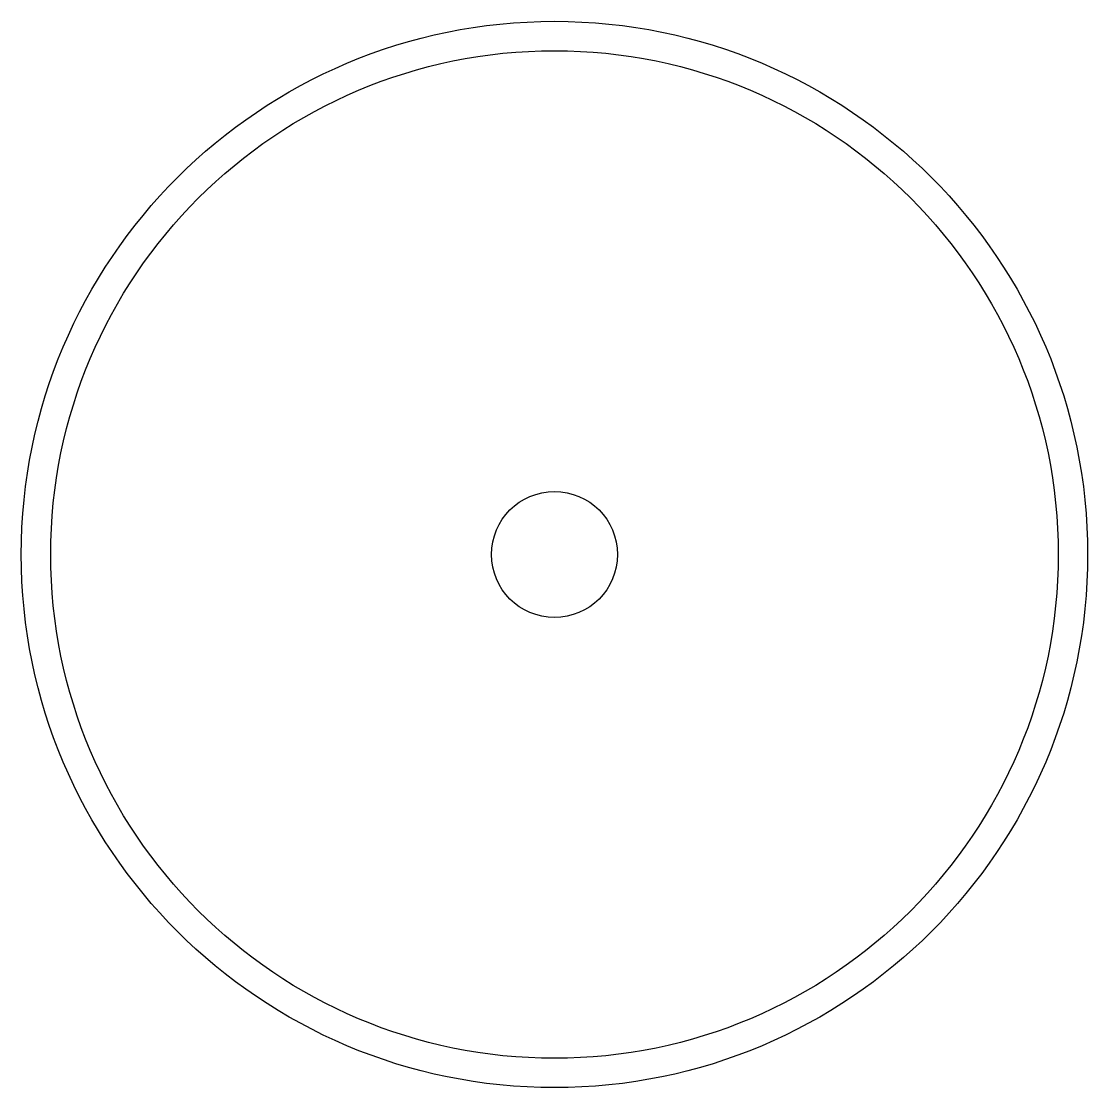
# Model space of a CAD drawing. Header units: millimetres. Extents: x 893 to 1909, y -581 to 435.
import ezdxf

# ---------------------------------------------------------------- set-up
doc = ezdxf.new("R2010")
doc.units = ezdxf.units.MM
doc.layers.add('Drawing', color=7, linetype='Continuous', lineweight=30)

msp = doc.modelspace()

# ---------------------------------------------------------------- linework, layer by layer
at = {"layer": 'Drawing', "extrusion": (-1, 0, 0)}
msp.add_line((1400.5, -580.7, 5), (1400.5, -580.7, -5), dxfattribs=at)
at = {"layer": 'Drawing', "color": 142}
for radius in [508, 508, 508, 480, 60]:
    msp.add_circle((1400.5, -72.7), radius, dxfattribs=at)

doc.saveas('drawing.dxf')
